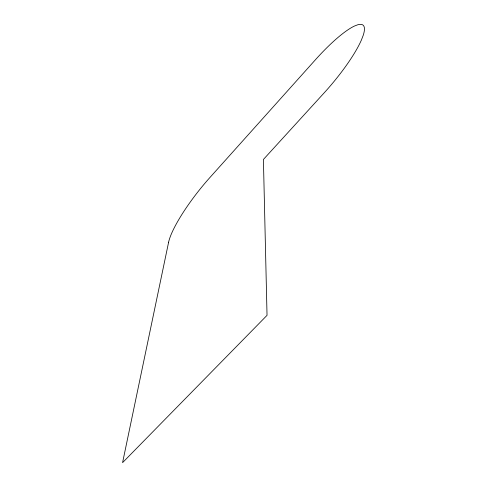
<?xml version="1.0" encoding="UTF-8"?>
<svg xmlns="http://www.w3.org/2000/svg" width="487" height="487" viewBox="0 0 487 487"><rect width="100%" height="100%" fill="white"/><g stroke="black" fill="none" stroke-linecap="round" stroke-linejoin="round"><path stroke-width="0.73" d="M168.612 242.216L122.572 462.65L267.034 315.345L263.412 159.462L324.092 92.95A65.635 14.184 -49.8 0 0 361.384 40.08L363.205 35.381A65.635 14.184 -49.8 0 0 357.768 24.776L354.469 26.036A65.635 14.184 -49.8 0 0 315.564 59.615L209.739 177.718A61.618 12.839 -52.1 0 0 168.612 242.216"/></g></svg>
